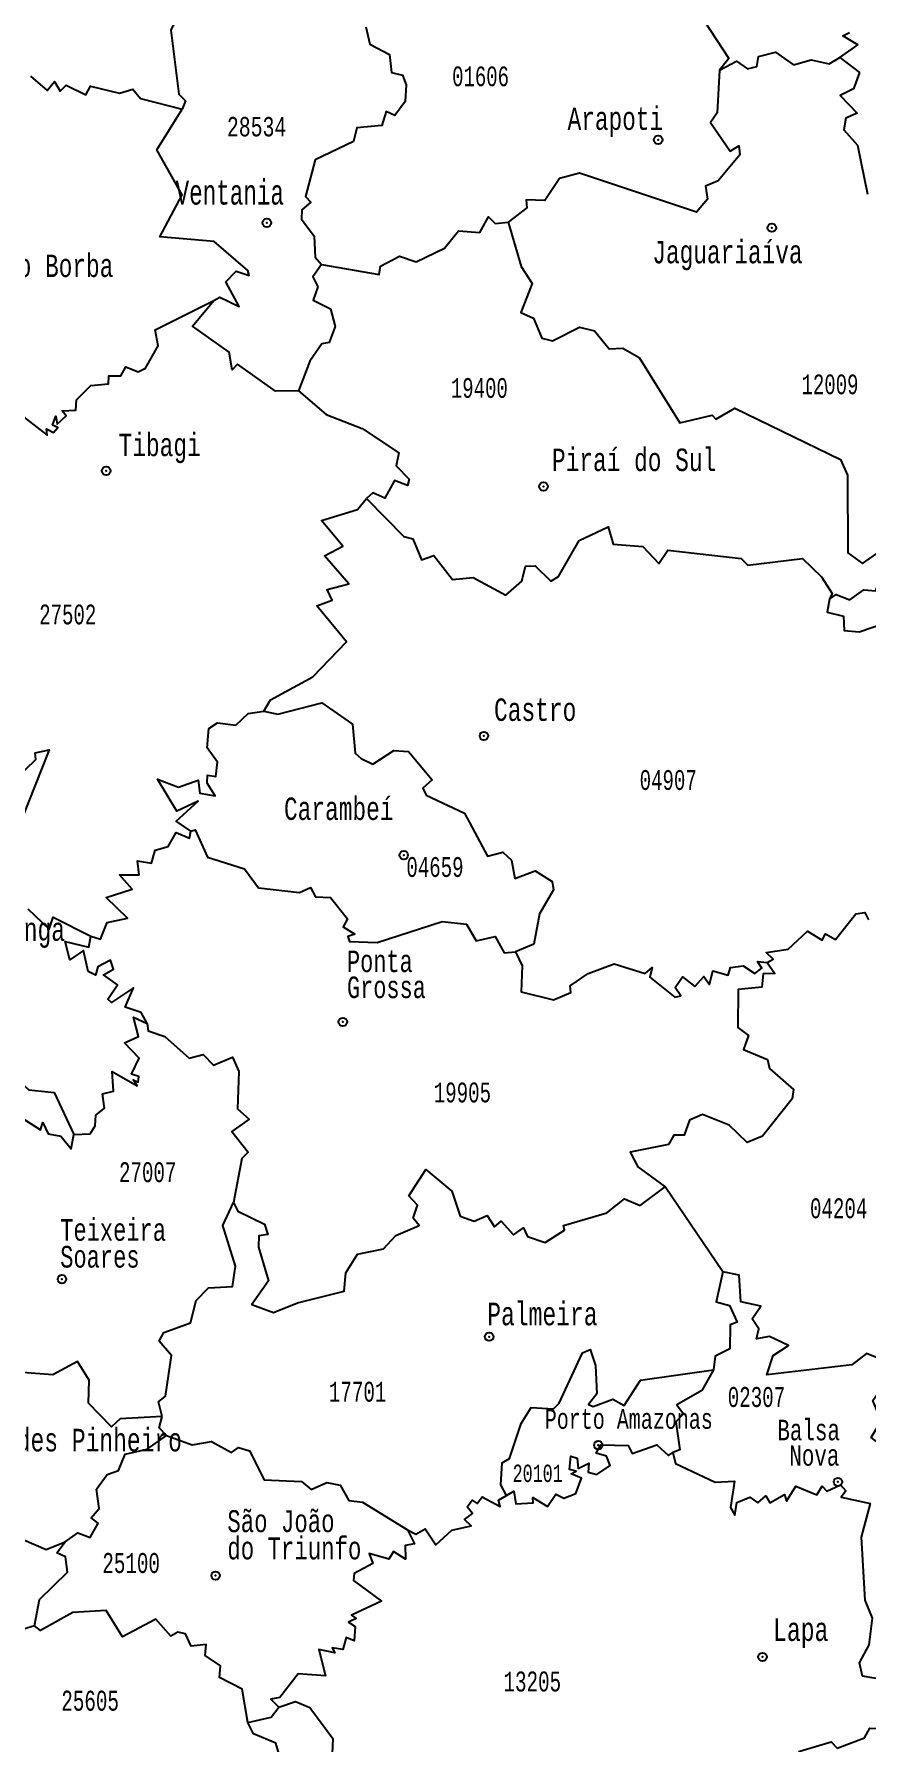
# Model space of a CAD drawing. Header units: millimetres. Extents: x 9851 to 10267, y 23387 to 23778.
# Drawn here: x 10085.85 to 10094.7, y 23466.18 to 23484.34 of the extents above; entities that cross this region are included whole.
import ezdxf
from ezdxf.enums import TextEntityAlignment as Align

# ---------------------------------------------------------------- set-up
doc = ezdxf.new("R2010")
doc.units = ezdxf.units.MM
doc.layers.add('3', color=7, linetype='Continuous')
doc.styles.add('MONOTXT', font='MONOTXT', dxfattribs={"height": 0.2})

# ---------------------------------------------------------------- blocks, each defined once
blk = doc.blocks.new('SEDE')
at = {"layer": '3', "color": 7, "linetype": 'Continuous'}
blk.add_circle((0, 0), 0.00451, dxfattribs=at)

msp = doc.modelspace()

# ---------------------------------------------------------------- linework, layer by layer
at = {"color": 7, "linetype": 'Continuous'}
msp.add_line((10093.173, 23471.187), (10092.559, 23472.09), dxfattribs=at)
for points in [[(10087.857, 23485.21), (10087.794, 23484.958), (10087.884, 23484.944), (10087.869, 23484.894), (10087.686, 23484.754), (10087.646, 23484.581), (10087.563, 23484.519), (10087.385, 23484.548), (10087.304, 23484.383), (10087.389, 23483.7), (10087.46, 23483.63), (10087.424, 23483.543)], [(10092.645, 23484.986), (10093.236, 23484.08), (10093.136, 23483.955)], [(10089.376, 23484.418), (10089.418, 23484.232), (10089.628, 23484.124), (10089.651, 23483.933), (10089.767, 23483.902), (10089.805, 23483.801), (10089.795, 23483.624), (10089.686, 23483.475), (10089.593, 23483.519), (10089.547, 23483.369), (10089.281, 23483.342), (10089.247, 23483.198), (10088.839, 23483.003), (10088.735, 23482.614), (10088.793, 23482.554), (10088.697, 23482.472), (10088.695, 23482.374), (10088.828, 23482.192), (10088.838, 23481.969), (10088.906, 23481.891)], [(10094.415, 23484.091), (10094.607, 23484.224), (10094.447, 23484.323), (10094.518, 23484.357)], [(10093.136, 23483.955), (10093.319, 23484.053), (10093.435, 23483.972), (10093.534, 23483.997), (10093.553, 23484.101), (10093.732, 23484.147), (10093.923, 23484.013), (10094.113, 23484.067), (10094.303, 23484.024), (10094.415, 23484.091)], [(10093.136, 23483.955), (10093.114, 23483.504), (10093.042, 23483.4), (10093.25, 23483.095), (10093.342, 23483.152), (10093.355, 23483.056), (10093.124, 23482.78), (10092.99, 23482.725), (10093.011, 23482.584), (10092.892, 23482.447), (10091.649, 23482.863), (10091.436, 23482.804), (10091.279, 23482.573), (10091.082, 23482.578), (10091.088, 23482.492), (10090.891, 23482.343)], [(10094.415, 23484.091), (10094.625, 23483.93), (10094.562, 23483.758), (10094.42, 23483.688), (10094.602, 23483.498), (10094.482, 23483.445), (10094.459, 23483.321), (10094.605, 23483.161), (10094.712, 23482.638)], [(10085.813, 23483.894), (10085.988, 23483.74), (10086.067, 23483.836), (10086.126, 23483.735), (10086.192, 23483.798), (10086.4, 23483.696), (10086.451, 23483.785), (10086.757, 23483.713), (10086.9, 23483.755), (10086.983, 23483.656), (10087.424, 23483.543)], [(10087.76, 23481.508), (10087.825, 23481.544), (10088.031, 23481.444), (10087.89, 23481.708), (10088, 23481.82), (10088.138, 23481.775), (10088.124, 23481.829), (10087.764, 23482.136), (10087.187, 23482.186), (10087.425, 23482.632), (10087.157, 23483.11), (10087.424, 23483.543)], [(10088.906, 23481.891), (10089.52, 23481.784), (10089.532, 23481.873), (10089.735, 23481.979), (10089.913, 23481.921), (10090.213, 23482.065), (10090.362, 23482.251), (10090.59, 23482.231), (10090.68, 23482.397), (10090.752, 23482.326), (10090.891, 23482.343)], [(10090.891, 23482.343), (10091.027, 23481.869), (10091.145, 23481.69), (10091.026, 23481.381), (10091.158, 23481.321), (10091.247, 23481.108), (10091.361, 23481.079), (10091.649, 23481.227), (10091.81, 23481.187), (10091.965, 23480.997), (10092.11, 23481.001), (10092.283, 23480.902), (10092.715, 23480.208), (10093.058, 23480.291), (10093.098, 23480.249), (10093.299, 23480.365), (10094.424, 23479.819), (10094.497, 23479.654), (10094.502, 23478.829), (10094.656, 23478.715), (10094.81, 23478.821), (10094.993, 23478.631)], [(10088.906, 23481.891), (10088.815, 23481.759), (10088.866, 23481.654), (10088.818, 23481.513), (10089, 23481.419), (10089.051, 23481.234), (10088.988, 23481.061), (10088.908, 23481.049), (10088.781, 23480.863), (10088.66, 23480.549)], [(10085.659, 23480.332), (10085.991, 23480.077), (10085.983, 23480.147), (10086.056, 23480.105), (10086.101, 23480.16), (10086.047, 23480.186), (10086.08, 23480.279), (10086.096, 23480.196), (10086.19, 23480.284), (10086.149, 23480.337), (10086.295, 23480.343), (10086.302, 23480.452), (10086.452, 23480.607), (10086.64, 23480.622), (10086.645, 23480.709), (10086.773, 23480.708), (10086.824, 23480.805), (10086.957, 23480.751), (10087.034, 23480.791), (10087.17, 23481.028), (10087.138, 23481.197), (10087.76, 23481.508)], [(10088.66, 23480.549), (10088.417, 23480.547), (10088.014, 23480.832), (10087.957, 23480.772), (10087.924, 23480.959), (10087.533, 23481.238), (10087.76, 23481.508)], [(10088.66, 23480.549), (10088.956, 23480.299), (10089.337, 23480.15), (10089.728, 23479.892), (10089.7, 23479.753), (10089.838, 23479.61), (10089.819, 23479.543), (10089.682, 23479.597), (10089.581, 23479.408), (10089.45, 23479.465), (10089.384, 23479.406)], [(10088.293, 23477.145), (10088.365, 23477.266), (10088.814, 23477.511), (10089.172, 23477.883), (10088.857, 23478.264), (10089.019, 23478.326), (10088.966, 23478.437), (10089.195, 23478.498), (10088.937, 23478.796), (10089.133, 23478.9), (10088.907, 23479.172), (10089.289, 23479.289), (10089.384, 23479.406)], [(10089.384, 23479.406), (10089.781, 23479.001), (10089.878, 23478.977), (10089.968, 23478.754), (10090.099, 23478.798), (10090.297, 23478.546), (10090.518, 23478.566), (10090.865, 23478.379), (10091.035, 23478.526), (10091.075, 23478.687), (10091.176, 23478.688), (10091.343, 23478.527), (10091.425, 23478.575), (10091.644, 23478.958), (10091.955, 23479.104), (10092.005, 23478.919), (10092.322, 23478.896), (10092.491, 23478.715), (10092.587, 23478.857), (10093.366, 23478.766), (10093.44, 23478.696), (10094.02, 23478.766), (10094.22, 23478.573), (10094.335, 23478.396), (10094.305, 23478.335)], [(10094.305, 23478.335), (10094.377, 23478.384), (10094.524, 23478.327), (10094.673, 23478.436), (10094.801, 23478.423), (10094.87, 23478.625), (10094.993, 23478.631)], [(10094.305, 23478.335), (10094.283, 23478.196), (10094.455, 23478.154), (10094.462, 23478.001), (10094.623, 23477.989), (10095.015, 23478.124), (10095.221, 23477.808), (10095.47, 23477.65)], [(10088.293, 23477.145), (10088.443, 23477.113), (10088.908, 23477.233), (10089.236, 23477.008), (10089.265, 23476.698), (10089.328, 23476.641), (10089.451, 23476.584), (10089.674, 23476.726), (10089.831, 23476.718), (10090.082, 23476.416), (10089.983, 23476.328), (10090.02, 23476.254), (10090.426, 23476.063), (10090.67, 23475.606), (10090.835, 23475.648), (10090.927, 23475.563), (10090.961, 23475.368), (10091.178, 23475.448), (10091.358, 23475.336), (10091.372, 23475.246), (10091.224, 23474.991), (10091.165, 23474.671), (10090.97, 23474.587)], [(10087.518, 23475.871), (10087.361, 23475.977), (10087.595, 23476.19), (10087.367, 23476.084), (10087.162, 23476.423), (10087.385, 23476.337), (10087.595, 23476.413), (10087.614, 23476.274), (10087.777, 23476.246), (10087.692, 23476.38), (10087.694, 23476.467), (10087.783, 23476.452), (10087.802, 23476.602), (10087.692, 23476.755), (10087.708, 23476.962), (10087.801, 23477.02), (10087.994, 23476.996), (10088.125, 23477.122), (10088.293, 23477.145)], [(10085.658, 23476.427), (10085.87, 23476.631), (10085.861, 23476.704), (10086.011, 23476.734), (10085.486, 23475.42)], [(10086.454, 23474.754), (10086.557, 23474.723), (10086.626, 23474.901), (10086.843, 23474.947), (10086.616, 23475.164), (10086.892, 23475.254), (10086.76, 23475.407), (10086.968, 23475.405), (10086.95, 23475.556), (10087.099, 23475.532), (10087.139, 23475.67), (10087.276, 23475.709), (10087.362, 23475.857), (10087.504, 23475.796), (10087.518, 23475.871)], [(10087.518, 23475.871), (10087.563, 23475.883), (10087.695, 23475.593), (10088.087, 23475.47), (10088.237, 23475.267), (10088.672, 23475.217), (10088.79, 23475.273), (10088.843, 23475.174), (10089, 23475.164), (10089.184, 23474.94), (10089.135, 23474.853), (10089.261, 23474.777), (10089.185, 23474.75), (10089.202, 23474.698), (10089.496, 23474.688), (10090.189, 23474.912), (10090.448, 23474.882), (10090.55, 23474.705), (10090.753, 23474.752), (10090.849, 23474.578), (10090.97, 23474.587)], [(10085.785, 23475.044), (10086.009, 23474.83), (10086.054, 23474.957), (10086.454, 23474.754)], [(10093.643, 23474.476), (10093.709, 23474.512), (10093.635, 23474.582), (10093.866, 23474.617), (10094.074, 23474.806), (10094.23, 23474.711), (10094.264, 23474.78), (10094.37, 23474.72), (10094.587, 23474.993), (10094.682, 23475.006), (10094.72, 23474.929)], [(10087.051, 23473.827), (10086.99, 23473.942), (10086.817, 23474), (10086.907, 23474.204), (10086.675, 23474.049), (10086.636, 23474.085), (10086.737, 23474.236), (10086.59, 23474.344), (10086.693, 23474.405), (10086.662, 23474.5), (10086.528, 23474.43), (10086.503, 23474.341), (10086.426, 23474.378), (10086.377, 23474.603), (10086.232, 23474.504), (10086.182, 23474.699), (10086.433, 23474.639), (10086.454, 23474.754)], [(10090.97, 23474.587), (10091.041, 23474.438), (10091.028, 23474.162), (10091.374, 23474.079), (10091.557, 23474.155), (10091.549, 23474.227), (10091.742, 23474.359), (10092.017, 23474.462), (10092.348, 23474.359), (10092.423, 23474.422), (10092.396, 23474.318), (10092.662, 23474.106), (10092.727, 23474.121), (10092.666, 23474.208), (10092.745, 23474.321), (10092.874, 23474.221), (10092.97, 23474.325), (10093.03, 23474.241), (10093.067, 23474.386), (10093.229, 23474.342), (10093.253, 23474.422), (10093.388, 23474.438), (10093.512, 23474.357), (10093.587, 23474.415), (10093.54, 23474.486), (10093.643, 23474.476)], [(10083.756, 23474.418), (10083.815, 23474.115), (10083.92, 23474.003), (10084.102, 23473.925), (10084.218, 23474.066), (10084.297, 23473.996), (10084.51, 23474.123), (10084.563, 23474.009), (10085.102, 23473.748), (10085.794, 23473.121), (10086.063, 23473.095), (10086.272, 23472.647)], [(10093.643, 23474.476), (10093.725, 23474.357), (10093.602, 23474.355), (10093.587, 23474.213), (10093.337, 23474.189), (10093.333, 23473.785), (10093.446, 23473.699), (10093.392, 23473.552), (10093.646, 23473.444), (10093.67, 23473.347), (10093.923, 23473.127), (10093.908, 23473.026), (10093.593, 23472.63), (10093.43, 23472.562), (10093.239, 23472.746), (10092.957, 23472.859), (10092.819, 23472.8), (10092.761, 23472.641), (10092.653, 23472.639), (10092.594, 23472.542), (10092.187, 23472.458), (10092.27, 23472.303), (10092.559, 23472.09)], [(10086.272, 23472.647), (10086.447, 23472.654), (10086.5, 23472.739), (10086.505, 23472.853), (10086.6, 23472.928), (10086.577, 23473.079), (10086.693, 23473.108), (10086.68, 23473.318), (10086.945, 23473.164), (10086.904, 23473.228), (10086.957, 23473.203), (10086.965, 23473.263), (10086.885, 23473.288), (10086.967, 23473.46), (10086.812, 23473.62), (10086.959, 23473.687), (10086.907, 23473.893), (10087.051, 23473.827)], [(10087.051, 23473.827), (10087.064, 23473.75), (10087.242, 23473.69), (10087.498, 23473.459), (10087.647, 23473.498), (10087.757, 23473.385), (10087.96, 23473.468), (10088.027, 23473.318), (10088.014, 23472.92), (10088.138, 23472.81), (10087.952, 23472.679), (10088.127, 23472.461), (10088.059, 23472.393), (10087.97, 23471.926)], [(10085.125, 23471.72), (10085.152, 23471.798), (10085.239, 23471.757), (10085.314, 23471.847), (10085.018, 23472.011), (10085.001, 23472.179), (10085.087, 23472.226), (10084.995, 23472.37), (10085.213, 23472.519), (10085.147, 23472.587), (10085.254, 23472.627), (10085.268, 23472.509), (10085.34, 23472.484), (10085.326, 23472.654), (10085.428, 23472.686), (10085.444, 23472.805), (10085.653, 23472.721), (10085.752, 23472.803), (10085.92, 23472.696), (10085.944, 23472.773), (10085.999, 23472.653), (10086.135, 23472.628), (10086.245, 23472.495), (10086.272, 23472.647)], [(10087.97, 23471.926), (10088.016, 23471.834), (10088.3, 23471.694), (10088.334, 23471.583), (10088.241, 23471.571), (10088.237, 23471.449), (10088.342, 23471.093), (10088.165, 23470.842), (10088.397, 23470.755), (10088.652, 23470.857), (10089.147, 23470.984), (10089.163, 23471.176), (10089.287, 23471.375), (10089.565, 23471.432), (10089.695, 23471.573), (10089.944, 23471.682), (10089.879, 23471.759), (10089.927, 23471.895), (10089.835, 23471.996), (10090.014, 23472.277), (10090.29, 23472.046), (10090.38, 23471.778), (10090.53, 23471.727), (10090.667, 23471.785), (10090.746, 23471.667), (10090.815, 23471.726), (10090.948, 23471.58), (10091.054, 23471.655), (10091.097, 23471.565), (10091.283, 23471.5), (10091.489, 23471.629), (10091.479, 23471.681), (10091.941, 23471.816), (10092.128, 23471.963), (10092.294, 23471.892), (10092.559, 23472.09)], [(10087.212, 23469.651), (10087.173, 23469.807), (10087.247, 23469.868), (10087.31, 23470.3), (10087.181, 23470.452), (10087.228, 23470.542), (10087.513, 23470.647), (10087.574, 23470.885), (10087.706, 23471.018), (10087.958, 23471.033), (10087.993, 23471.249), (10087.858, 23471.68), (10087.97, 23471.926)], [(10087.212, 23469.651), (10086.767, 23469.627), (10086.672, 23469.54), (10086.43, 23469.793), (10086.437, 23470.036), (10086.313, 23470.235), (10086.049, 23470.095), (10085.445, 23470.141), (10085.453, 23470.226), (10085.533, 23470.218), (10085.509, 23470.365), (10085.642, 23470.329), (10085.667, 23470.435), (10085.623, 23470.502), (10085.527, 23470.464), (10085.499, 23470.683), (10085.334, 23470.688), (10085.246, 23470.858), (10085.227, 23471.066), (10085.358, 23471.125), (10085.225, 23471.226), (10085.291, 23471.447), (10085.152, 23471.562), (10085.125, 23471.72)], [(10093.173, 23471.187), (10093.1, 23470.87), (10093.244, 23470.83), (10093.326, 23470.654), (10093.252, 23470.626), (10093.248, 23470.37), (10093.092, 23470.291), (10093.075, 23470.148)], [(10095.005, 23469.339), (10094.866, 23469.338), (10094.748, 23469.428), (10094.857, 23469.606), (10094.766, 23469.821), (10094.989, 23470.141), (10094.91, 23470.234), (10094.701, 23470.32), (10094.544, 23470.201), (10093.642, 23470.092), (10093.706, 23470.298), (10093.87, 23470.404), (10093.67, 23470.5), (10093.53, 23470.475), (10093.557, 23470.583), (10093.486, 23470.688), (10093.578, 23470.824), (10093.365, 23470.869), (10093.347, 23471.153), (10093.173, 23471.187)], [(10090.873, 23468.812), (10090.811, 23468.925), (10090.828, 23469.157), (10090.906, 23469.203), (10091.028, 23469.576), (10091.136, 23469.746), (10091.372, 23469.731), (10091.432, 23469.793), (10091.679, 23470.327), (10091.763, 23470.363), (10091.82, 23470.191), (10091.832, 23469.89), (10091.746, 23469.777), (10091.793, 23469.756), (10092.003, 23469.834), (10092.123, 23469.768), (10092.299, 23470.038), (10093.075, 23470.148)], [(10093.075, 23470.148), (10092.951, 23469.926), (10092.685, 23469.775), (10092.754, 23469.678), (10092.674, 23469.594), (10092.714, 23469.297), (10092.642, 23469.269)], [(10087.258, 23469.448), (10087.181, 23469.53), (10087.212, 23469.651)], [(10086.179, 23468.318), (10086.317, 23468.416), (10086.445, 23468.364), (10086.533, 23468.516), (10086.458, 23468.575), (10086.543, 23468.674), (10086.513, 23468.878), (10086.626, 23469.033), (10086.749, 23469.078), (10086.819, 23469.251), (10087.054, 23469.302), (10087.258, 23469.448)], [(10087.258, 23469.448), (10087.531, 23469.351), (10087.737, 23469.386), (10087.948, 23469.269), (10088.024, 23469.321), (10088.139, 23469.287), (10088.298, 23468.977), (10088.695, 23468.96), (10088.797, 23468.875), (10088.964, 23468.951), (10089.104, 23468.922), (10089.196, 23468.757), (10089.343, 23468.74), (10089.82, 23468.445)], [(10090.873, 23468.812), (10090.95, 23468.859), (10090.973, 23468.723), (10091.156, 23468.733), (10091.153, 23468.791), (10091.31, 23468.695), (10091.397, 23468.824), (10091.482, 23468.782), (10091.609, 23468.832), (10091.671, 23468.997), (10091.559, 23469.04), (10091.615, 23469.071), (10091.542, 23469.088), (10091.556, 23469.23), (10091.623, 23469.207), (10091.633, 23469.098), (10091.748, 23469.156), (10091.741, 23469.06), (10091.834, 23469.033), (10091.975, 23469.131), (10091.936, 23469.228), (10091.825, 23469.262), (10091.877, 23469.349), (10092.167, 23469.343), (10092.207, 23469.258), (10092.47, 23469.35), (10092.595, 23469.236), (10092.642, 23469.269)], [(10092.642, 23469.269), (10092.67, 23469.15), (10093.092, 23468.953), (10093.295, 23468.962), (10093.255, 23468.684), (10093.301, 23468.603), (10093.321, 23468.736), (10093.46, 23468.792), (10093.546, 23468.732), (10093.629, 23468.807), (10093.673, 23468.733), (10093.828, 23468.821), (10093.85, 23468.751), (10093.95, 23468.91), (10094.172, 23468.819), (10094.227, 23468.91), (10094.279, 23468.857), (10094.425, 23468.923), (10094.482, 23468.861), (10094.43, 23468.795), (10094.742, 23468.727)], [(10084.562, 23468.973), (10084.604, 23468.929), (10084.91, 23469.029), (10085.292, 23469.018), (10085.516, 23468.867), (10085.512, 23468.528), (10085.619, 23468.52), (10085.742, 23468.34), (10085.979, 23468.236), (10086.179, 23468.318)], [(10089.82, 23468.445), (10089.908, 23468.399), (10090.007, 23468.456), (10090.122, 23468.286), (10090.292, 23468.442), (10090.498, 23468.488), (10090.425, 23468.557), (10090.512, 23468.621), (10090.455, 23468.691), (10090.508, 23468.76), (10090.562, 23468.727), (10090.614, 23468.797), (10090.807, 23468.694), (10090.786, 23468.763), (10090.873, 23468.812)], [(10095.565, 23466.735), (10094.656, 23466.892), (10094.624, 23467.033), (10094.727, 23467.224), (10094.763, 23467.509), (10094.687, 23467.698), (10094.648, 23468.369), (10094.742, 23468.727)], [(10085.854, 23467.426), (10085.907, 23467.707), (10086.205, 23467.995), (10086.185, 23468.16), (10086.091, 23468.203), (10086.179, 23468.318)], [(10089.82, 23468.445), (10089.895, 23468.296), (10089.796, 23468.279), (10089.799, 23468.134), (10089.67, 23468.215), (10089.62, 23468.135), (10089.412, 23468.195), (10089.453, 23468.088), (10089.253, 23467.982), (10089.247, 23467.909), (10089.545, 23467.688), (10089.224, 23467.54), (10089.275, 23467.503), (10089.193, 23467.464), (10089.265, 23467.421), (10089.254, 23467.266), (10089.169, 23467.301), (10089.131, 23467.176), (10089.019, 23467.192), (10089.048, 23467.139), (10088.878, 23467.176), (10088.948, 23466.896), (10088.658, 23466.915), (10088.463, 23466.666), (10088.369, 23466.649), (10088.454, 23466.563)], [(10088.124, 23466.4), (10088.063, 23466.753), (10087.823, 23466.878), (10087.833, 23467.002), (10087.67, 23467.11), (10087.678, 23467.228), (10087.522, 23467.211), (10087.46, 23467.34), (10087.378, 23467.36), (10087.304, 23467.315), (10087.145, 23467.496), (10086.792, 23467.308), (10086.616, 23467.588), (10086.261, 23467.567), (10085.917, 23467.377), (10085.854, 23467.426)], [(10085.854, 23467.426), (10085.739, 23467.392), (10085.665, 23467.479), (10085.579, 23467.461), (10085.349, 23467.213), (10085.17, 23467.277), (10085.082, 23467.171), (10084.826, 23467.205), (10084.743, 23466.961)], [(10094.315, 23465.867), (10094.186, 23466.013), (10093.959, 23466.033), (10093.991, 23466.094), (10094.323, 23466.194), (10094.388, 23466.125), (10094.678, 23466.236), (10094.734, 23466.34), (10094.996, 23466.335), (10095.071, 23466.405), (10095.294, 23466.333), (10095.565, 23466.735)], [(10088.124, 23466.4), (10088.37, 23466.457), (10088.454, 23466.563)], [(10088.454, 23466.563), (10088.631, 23466.622), (10088.782, 23466.557), (10089.026, 23466.228), (10089.019, 23466.069), (10089.326, 23465.926), (10089.522, 23465.982), (10089.928, 23465.809), (10090.363, 23466.003), (10090.592, 23465.862), (10090.594, 23465.449), (10090.728, 23465.485), (10090.888, 23465.399), (10091.104, 23465.013), (10091.08, 23464.759), (10090.823, 23464.883), (10090.824, 23464.685)], [(10088.075, 23464.371), (10088.433, 23465.111), (10088.588, 23465.608), (10088.422, 23466.181), (10088.182, 23466.279), (10088.124, 23466.4)]]:
    msp.add_lwpolyline(points, dxfattribs=at)
for p in [(10092.485, 23483.216), (10088.324, 23482.335), (10093.694, 23482.282), (10086.616, 23479.699), (10091.266, 23479.532), (10090.633, 23476.882), (10089.78, 23475.616), (10089.133, 23473.843), (10086.147, 23471.11), (10090.688, 23470.499), (10091.849, 23469.346), (10094.397, 23468.955), (10087.78, 23467.96), (10093.594, 23467.096)]:
    msp.add_point(p, dxfattribs=at)

# ---------------------------------------------------------------- block references
for p, xscale, yscale, zscale, rotation in [((10092.485, 23483.216), 10, 10, 10, 359.1808814055071), ((10088.324, 23482.335), 10, 10, 10, 359.0079713629593), ((10093.694, 23482.282), 10.00001480980734, 10.00001480980734, 10, 359.2118351740796), ((10086.616, 23479.699), 9.999989531878562, 9.999989531878562, 10, 358.8972268620919), ((10091.266, 23479.532), 10, 10, 10, 359.0744142656444), ((10090.633, 23476.882), 10.00001601164769, 10.00001601164769, 10, 359.0055704842573), ((10089.78, 23475.616), 10, 10, 10, 358.9505984648574), ((10089.133, 23473.843), 10, 10, 10, 358.894292553609), ((10086.147, 23471.11), 9.999999999999998, 9.999999999999998, 9.999999999999998, 358.7259030249502), ((10090.688, 23470.499), 9.99998863578144, 9.99998863578144, 10, 358.8974936176956), ((10091.849, 23469.346), 10, 10, 10, 358.9239126785892), ((10094.397, 23468.955), 10.00002083949905, 10.00002083949905, 10, 359.0194468416649), ((10087.78, 23467.96), 10.00001788515222, 10.00001788515222, 10, 358.7344445823286), ((10093.594, 23467.096), 9.999987242033137, 9.999987242033137, 10, 358.9548666297954)]:
    msp.add_blockref('SEDE', p, dxfattribs=dict(at, xscale=xscale, yscale=yscale, zscale=zscale, rotation=rotation))

# ---------------------------------------------------------------- texts
at = {"color": 7, "linetype": 'Continuous', "style": 'MONOTXT'}
for s, height, width, p in [('01606', 0.2095, 0.666658, (10090.597, 23483.891)), ('28534', 0.2066, 0.705886, (10088.216, 23483.356)), ('04907', 0.2107, 0.666662, (10092.592, 23476.414)), ('19905', 0.2113, 0.666667, (10090.404, 23473.094)), ('27007', 0.2115, 0.666662, (10087.058, 23472.247)), ('04204', 0.2115, 0.666667, (10094.404, 23471.863)), ('17701', 0.2119, 0.666667, (10089.29, 23469.914)), ('02307', 0.2119, 0.666667, (10093.53, 23469.858)), ('20101', 0.1844, 0.666667, (10091.204, 23469.047)), ('25100', 0.2122, 0.666667, (10086.882, 23468.094)), ('13205', 0.2124, 0.666658, (10091.147, 23466.835)), ('25605', 0.2124, 0.666667, (10086.446, 23466.631))]:
    msp.add_text(s, height=height, dxfattribs=dict(at, width=width)).set_placement(p, align=Align.MIDDLE)
for s, height, width, p in [('Arapoti', 0.2375, 0.705884, (10092.538, 23483.322)), ('Ventania', 0.256, 0.650001, (10088.507, 23482.528))]:
    msp.add_text(s, height=height, dxfattribs=dict(at, width=width)).set_placement(p, align=Align.RIGHT)
at = {"color": 7, "linetype": 'Continuous', "style": 'MONOTXT', "width": 0.705887}
msp.add_text('Jaguaria%%237va', height=0.23776, dxfattribs=at).set_placement((10094.021, 23482.142), align=Align.TOP_RIGHT)
at = {"color": 7, "linetype": 'Continuous', "style": 'MONOTXT'}
for s, height, rotation, width, p in [('Tel%%234maco Borba', 0.23783, 360, 0.705883, (10084.659, 23481.759)), ('Castro', 0.2387, 360, 0.705881, (10090.74, 23477.042)), ('Ponta ', 0.2288, 359.9982, 0.705889, (10089.177, 23474.373)), ('Grossa', 0.2288, 359.9982, 0.705889, (10089.177, 23474.097)), ('Teixeira ', 0.2302, 359.9981, 0.705881, (10086.128, 23471.518)), ('Soares', 0.2302, 359.9981, 0.705881, (10086.128, 23471.233)), ('S%%227o Jo%%227o ', 0.23321, 359.9981, 0.705878, (10087.905, 23468.422)), ('do Triunfo', 0.2332, 359.9981, 0.705878, (10087.905, 23468.133))]:
    msp.add_text(s, height=height, rotation=rotation, dxfattribs=dict(at, width=width)).set_placement(p)
for s, height, width, p in [('19400', 0.21, 0.666658, (10090.584, 23480.58)), ('12009', 0.21, 0.666658, (10094.312, 23480.618)), ('27502', 0.2104, 0.666662, (10086.208, 23478.173))]:
    msp.add_text(s, height=height, rotation=0, dxfattribs=dict(at, width=width)).set_placement(p, align=Align.MIDDLE)
for s, height, width, p in [('Tibagi', 0.2382, 0.705882, (10086.749, 23479.855)), ('Pira%%237 do Sul', 0.23821, 0.705886, (10091.356, 23479.697)), ('04659', 0.2109, 0.666671, (10089.808, 23475.384)), ('Ipiranga', 0.2392, 0.705884, (10085.01, 23474.705)), ('Palmeira', 0.24, 0.705882, (10090.668, 23470.62)), ('Lapa', 0.2406, 0.705897, (10093.707, 23467.266))]:
    msp.add_text(s, height=height, dxfattribs=dict(at, width=width)).set_placement(p)
for s, height, width, p in [('Carambe%%237', 0.23844, 0.705395, (10088.507, 23476.228)), ('Fernandes Pinheiro', 0.23974, 0.705392, (10084.788, 23469.52))]:
    msp.add_text(s, height=height, dxfattribs=dict(at, width=width)).set_placement(p, align=Align.TOP_LEFT)
at = {"color": 7, "linetype": 'Continuous', "style": 'MONOTXT', "width": 0.705884}
msp.add_text('Porto Amazonas', height=0.20886, dxfattribs=at).set_placement((10092.173, 23469.52), align=Align.CENTER)
at = {"color": 7, "linetype": 'Continuous', "style": 'MONOTXT', "width": 0.705892}
for s, p in [('Balsa ', (10094.551, 23469.398)), ('Nova', (10094.412, 23469.128))]:
    msp.add_text(s, height=0.2179, rotation=0.0024, dxfattribs=at).set_placement(p, align=Align.RIGHT)

doc.saveas('drawing.dxf')
